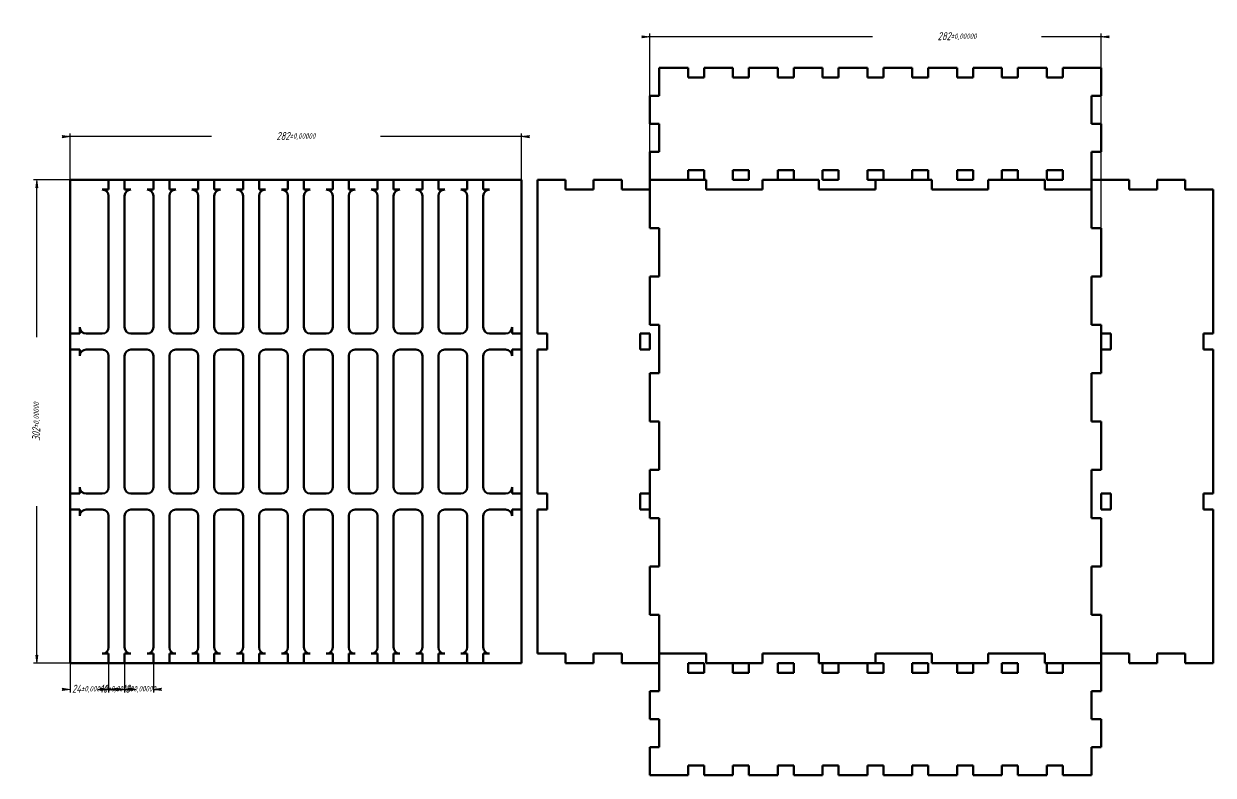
# Model space of a CAD drawing. Header units: millimetres. Extents: x -30 to 2296, y -1192 to 399.
# Drawn here: x -30 to 713, y -71 to 399 of the extents above; entities that cross this region are included whole.
import ezdxf

# ---------------------------------------------------------------- set-up
doc = ezdxf.new("R2010")
doc.units = ezdxf.units.MM
doc.linetypes.add('K5LT_BASIC', pattern=[0])
doc.linetypes.add('K5LT_THIN', pattern=[0])
doc.styles.add('KDIMTEXTSTYLE', font='GOST_AU.SHX', dxfattribs={"width": 0.96, "oblique": 15, "height": 5})
doc.dimstyles.new('KDIMSTYLE (1.00)', dxfattribs={"dimtxt": 5, "dimasz": 1, "dimexe": 2, "dimexo": 0, "dimgap": 1, "dimtad": 1, "dimtxsty": 'KDIMTEXTSTYLE', "dimsah": 1, "dimcen": 0, "dimdle": 1, "dimadec": 0, "dimazin": 0, "dimtfac": 0.667, "dimtmove": 0, "dimatfit": 3, "dimfxl": 1, "dimtvp": 1, "dimtolj": 1, "dimtzin": 0, "dimarcsym": 0})

# ---------------------------------------------------------------- blocks, each defined once
blk = doc.blocks.new('U0')
at = {"color": 143, "linetype": 'K5LT_BASIC', "lineweight": 60, "true_color": 0x33acca}
for p, q in [((-1, 301), (281, 301)), ((-1, -1), (-1, 301)), ((281, 301), (281, -1)), ((281, -1), (-1, -1))]:
    blk.add_line(p, q, dxfattribs=at)
blk = doc.blocks.new('KDIMARROW_01')
blk.add_hatch(color=0).paths.add_polyline_path([(-5, -0.66), (0, 0), (-5, 0.66), (-4.5, 0)])
at = {"color": 0, "linetype": 'K5LT_THIN', "lineweight": 18}
for p, q in [((-4.5, 0), (-5, 0.66)), ((-5, 0.66), (0, 0)), ((0, 0), (-5, -0.66)), ((-5, -0.66), (-4.5, 0)), ((0, 0), (-1, 0))]:
    blk.add_line(p, q, dxfattribs=at)
blk = doc.blocks.new('KDIMARROW_02')
blk.add_hatch(color=0).paths.add_polyline_path([(4.5, 0), (5, 0.66), (0, 0), (5, -0.66)])
at = {"color": 0, "linetype": 'K5LT_THIN', "lineweight": 18}
for p, q in [((0, 0), (-1, 0)), ((5, 0.66), (0, 0)), ((0, 0), (5, -0.66)), ((0, 0), (7, 0)), ((4.5, 0), (5, 0.66)), ((5, -0.66), (4.5, 0))]:
    blk.add_line(p, q, dxfattribs=at)

msp = doc.modelspace()

# ---------------------------------------------------------------- linework, layer by layer
at = {"color": 143, "linetype": 'K5LT_BASIC', "lineweight": 60, "true_color": 0x33acca}
for p, q in [((367, 371), (385.034, 371)), ((367, 371), (367, 353.5)), ((385, 365), (385.034, 371)), ((385, 365), (395, 365)), ((395, 371), (413, 371)), ((395, 365), (395, 371)), ((413, 365), (413, 371)), ((413, 365), (423, 365)), ((423, 371), (441, 371)), ((423, 365), (423, 371)), ((441, 365), (441, 371)), ((441, 365), (451, 365)), ((451, 371), (469.034, 371)), ((451, 365), (451, 371)), ((469, 365), (469.034, 371)), ((479, 365), (469, 365)), ((479, 371), (497, 371)), ((479, 365), (479, 371)), ((497, 365), (497, 371)), ((497, 365), (507, 365)), ((507, 371), (525.034, 371)), ((507, 365), (507, 371)), ((525, 365), (525.034, 371)), ((525, 365), (535, 365)), ((535, 371), (553, 371)), ((535, 365), (535, 371)), ((553, 365), (553, 371)), ((553, 365), (563, 365)), ((563, 371), (581.034, 371)), ((563, 365), (563, 371)), ((581, 365), (581.034, 371)), ((581, 365), (591, 365)), ((591, 371), (609, 371)), ((591, 365), (591, 371)), ((609, 365), (609, 371)), ((609, 365), (619, 365)), ((619, 371), (643, 371)), ((619, 365), (619, 371)), ((643, 371), (643, 353.5)), ((361, 353.5), (367, 353.5)), ((361, 336), (361, 353.5)), ((637, 336), (637, 353.5)), ((637, 353.5), (643, 353.5)), ((367, 336), (361, 336)), ((367, 336), (367, 318.5)), ((643, 336), (637, 336)), ((643, 336), (643, 318.5)), ((361, 301), (361, 318.5)), ((367, 318.5), (361, 318.5)), ((643, 318.5), (637, 318.5)), ((637, 318.5), (637, 301)), ((385, 301), (385, 307)), ((385, 307), (395, 307)), ((395, 307), (395, 301)), ((413, 301), (413, 307)), ((413, 307), (423, 307)), ((423, 307), (423, 301)), ((441, 301), (441, 307)), ((441, 307), (451, 307)), ((451, 307), (451, 301)), ((469, 301), (469, 307)), ((469, 307), (479, 307)), ((479, 307), (479, 301)), ((497, 301), (497, 307)), ((497, 307), (507, 307)), ((507, 307), (507, 301)), ((525, 301), (525, 307)), ((525, 307), (535, 307)), ((535, 307), (535, 301)), ((553, 301), (553, 307)), ((553, 307), (563, 307)), ((563, 307), (563, 301)), ((581, 301), (581, 307)), ((581, 307), (591, 307)), ((591, 307), (591, 301)), ((609, 301), (609, 307)), ((609, 307), (619, 307)), ((619, 307), (619, 301)), ((23, 295), (23.034, 301)), ((33, 295), (33, 301)), ((51, 295), (51, 301)), ((61, 295), (61, 301)), ((79, 295), (79, 301)), ((89, 295), (89, 301)), ((107, 295), (107.034, 301)), ((117, 295), (117, 301)), ((135, 295), (135, 301)), ((145, 295), (145, 301)), ((163, 295), (163.034, 301)), ((173, 295), (173, 301)), ((191, 295), (191, 301)), ((201, 295), (201, 301)), ((219, 295), (219.034, 301)), ((229, 295), (229, 301)), ((247, 295), (247, 301)), ((257, 295), (257, 301)), ((291, 301), (291, 205)), ((291, 301), (308.5, 301)), ((308.5, 301), (308.5, 295)), ((326, 295), (326, 301)), ((326, 301), (343.5, 301)), ((343.5, 301), (343.5, 295)), ((385, 301), (361, 301)), ((385, 301), (395, 301)), ((396.25, 301), (395, 301)), ((396.25, 301), (396.25, 295)), ((423, 301), (413, 301)), ((431.5, 301), (431.5, 295)), ((441, 301), (431.5, 301)), ((441, 301), (451, 301)), ((466.75, 301), (451, 301)), ((466.75, 301), (466.75, 295)), ((469, 301), (479, 301)), ((502, 301), (497, 301)), ((502, 301), (502, 295)), ((502, 301), (507, 301)), ((525, 301), (507, 301)), ((525, 301), (535, 301)), ((537.25, 301), (535, 301)), ((537.25, 301), (537.25, 295)), ((563, 301), (553, 301)), ((572.5, 301), (572.5, 295)), ((581, 301), (572.5, 301)), ((581, 301), (591, 301)), ((607.75, 301), (591, 301)), ((607.75, 295), (607.75, 301)), ((619, 301), (609, 301)), ((637, 301), (637, 270.8)), ((660.5, 301), (637, 301)), ((660.5, 301), (660.5, 295)), ((695.5, 301), (678, 301)), ((678, 301), (678, 295)), ((695.5, 301), (695.5, 295)), ((326, 295), (308.5, 295)), ((361, 295), (343.5, 295)), ((396.25, 295), (431.5, 295)), ((466.75, 295), (502, 295)), ((537.25, 295), (572.5, 295)), ((607.75, 295), (637, 295)), ((678, 295), (660.5, 295)), ((713, 295), (695.5, 295)), ((713, 295), (713, 205)), ((361, 270.8), (367, 270.8)), ((367, 240.6), (367, 270.8)), ((637, 270.8), (643, 270.8)), ((367, 240.6), (361, 240.6)), ((643, 240.6), (637, 240.6)), ((637, 240.6), (637, 210.4)), ((367, 210.4), (361, 210.4)), ((367, 180.2), (367, 210.4)), ((643, 210.4), (637, 210.4)), ((5, 205), (-1, 205)), ((281, 205), (275, 205)), ((281, 205), (275, 205)), ((291, 205), (297, 205)), ((297, 205), (297, 195)), ((355, 205), (361, 205)), ((355, 195), (355, 205)), ((361, 205), (361, 195)), ((643, 205), (649, 205)), ((643, 205), (643, 195)), ((649, 205), (649, 195)), ((713, 205), (707, 205)), ((707, 205), (707, 195)), ((5, 195), (-1, 195)), ((281, 195), (275, 195)), ((281, 195), (275, 195)), ((297, 195), (291, 195)), ((291, 195), (291, 105)), ((361, 195), (355, 195)), ((649, 195), (643, 195)), ((707, 195), (713, 195)), ((713, 195), (713, 105)), ((361, 180.2), (367, 180.2)), ((643, 180.2), (637, 180.2)), ((637, 180.2), (637, 150)), ((367, 150), (361, 150)), ((367, 119.8), (367, 150)), ((637, 150), (643, 150)), ((367, 119.8), (361, 119.8)), ((643, 119.8), (637, 119.8)), ((637, 119.8), (637, 89.6)), ((5, 105), (-1, 105)), ((281, 105), (275, 105)), ((297, 105), (291, 105)), ((297, 105), (297, 95)), ((355, 95), (355, 105)), ((355, 105), (361, 105)), ((361, 105), (361, 95)), ((643, 95), (643, 105)), ((643, 105), (649, 105)), ((649, 105), (649, 95)), ((713, 105), (707, 105)), ((707, 105), (707, 95)), ((5, 95), (-1, 95)), ((281, 95), (275, 95)), ((291, 95), (297, 95)), ((291, 95), (291, 5)), ((361, 95), (355, 95)), ((367, 89.6), (361, 89.6)), ((367, 59.4), (367, 89.6)), ((637, 89.6), (643, 89.6)), ((649, 95), (643, 95)), ((713, 95), (707, 95)), ((713, 95), (713, -1)), ((367, 59.4), (361, 59.4)), ((643, 59.4), (637, 59.4)), ((637, 59.4), (637, 29.2)), ((367, 29.2), (361, 29.2)), ((367, -1), (367, 29.2)), ((637, 29.2), (643, 29.2)), ((19, 5), (23.034, 5)), ((23, -1), (23.034, 5)), ((33, -1), (33, 5)), ((51, -1), (51, 5)), ((61, -1), (61, 5)), ((79, -1), (79, 5)), ((89, -1), (89, 5)), ((103, 5), (107.034, 5)), ((107, -1), (107.034, 5)), ((117, -1), (117, 5)), ((135, -1), (135, 5)), ((145, -1), (145, 5)), ((163, -1), (163, 5)), ((163, -1), (163, 5)), ((173, -1), (173, 5)), ((173, -1), (173, 5)), ((191, -1), (191, 5)), ((191, -1), (191, 5)), ((201, -1), (201, 5)), ((201, -1), (201, 5)), ((215, 5), (219.034, 5)), ((219, -1), (219.034, 5)), ((219, -1), (219.034, 5)), ((229, -1), (229, 5)), ((229, -1), (229, 5)), ((247, -1), (247, 5)), ((247, -1), (247, 5)), ((257, -1), (257, 5)), ((257, -1), (257, 5)), ((291, 5), (308.5, 5)), ((308.5, 5), (308.5, -1)), ((326, -1), (326, 5)), ((326, 5), (343.5, 5)), ((343.5, 5), (343.5, -1)), ((367, 5), (396.25, 5)), ((396.25, 5), (396.25, -1)), ((466.75, 5), (431.5, 5)), ((431.5, -1), (431.5, 5)), ((466.75, -1), (466.75, 5)), ((537.25, 5), (502, 5)), ((502, -1), (502, 5)), ((537.25, -1), (537.25, 5)), ((607.75, 5), (572.5, 5)), ((572.5, -1), (572.5, 5)), ((607.75, -1), (607.75, 5)), ((660.5, 5), (643, 5)), ((660.5, -1), (660.5, 5)), ((678, -1), (678, 5)), ((678, 5), (695.5, 5)), ((695.5, 5), (695.5, -1)), ((308.5, -1), (326, -1)), ((343.5, -1), (367, -1)), ((367, -1), (367, -18.5)), ((385, -1), (385, -7)), ((395, -1), (385, -1)), ((385, -7), (395, -7)), ((395, -7), (395, -1)), ((413, -1), (396.25, -1)), ((413, -1), (413, -7)), ((413, -1), (423, -1)), ((413, -7), (423, -7)), ((423, -7), (423, -1)), ((431.5, -1), (423, -1)), ((441, -1), (441, -7)), ((451, -1), (441, -1)), ((441, -7), (451, -7)), ((451, -7), (451, -1)), ((469, -1), (466.75, -1)), ((469, -1), (469, -7)), ((469, -1), (479, -1)), ((469, -7), (479, -7)), ((479, -7), (479, -1)), ((497, -1), (479, -1)), ((497, -1), (497, -7)), ((497, -1), (502, -1)), ((497, -7), (507, -7)), ((507, -1), (502, -1)), ((507, -7), (507, -1)), ((525, -1), (525, -7)), ((535, -1), (525, -1)), ((525, -7), (535, -7)), ((535, -7), (535, -1)), ((553, -1), (537.25, -1)), ((553, -1), (553, -7)), ((553, -1), (563, -1)), ((553, -7), (563, -7)), ((563, -7), (563, -1)), ((572.5, -1), (563, -1)), ((581, -1), (581, -7)), ((591, -1), (581, -1)), ((581, -7), (591, -7)), ((591, -7), (591, -1)), ((609, -1), (607.75, -1)), ((609, -1), (609, -7)), ((609, -1), (619, -1)), ((609, -7), (619, -7)), ((643, -1), (619, -1)), ((619, -1), (619, -7)), ((643, -1), (643, -18.5)), ((678, -1), (660.5, -1)), ((713, -1), (695.5, -1)), ((367, -18.5), (361, -18.5)), ((361, -36), (361, -18.5)), ((637, -18.5), (637, -36)), ((637, -18.5), (643, -18.5)), ((367, -36), (361, -36)), ((367, -36), (367, -53.5)), ((643, -36), (637, -36)), ((643, -36), (643, -53.5)), ((361, -71), (361, -53.5)), ((367, -53.5), (361, -53.5)), ((637, -71), (637, -53.5)), ((637, -53.5), (643, -53.5)), ((395, -65), (385, -65)), ((385, -71), (385, -65)), ((395, -71), (395, -65)), ((413, -71), (413, -65)), ((423, -65), (413, -65)), ((423, -71), (423, -65)), ((441, -71), (441, -65)), ((451, -65), (441, -65)), ((451, -71), (451, -65)), ((469, -71), (469.034, -65)), ((479, -65), (469.034, -65)), ((479, -71), (479, -65)), ((497, -71), (497, -65)), ((507, -65), (497, -65)), ((507, -71), (507, -65)), ((525, -71), (525.034, -65)), ((535, -65), (525.034, -65)), ((535, -71), (535, -65)), ((553, -71), (553, -65)), ((563, -65), (553, -65)), ((563, -71), (563, -65)), ((581, -71), (581.034, -65)), ((591, -65), (581.034, -65)), ((591, -71), (591, -65)), ((609, -71), (609, -65)), ((619, -65), (609, -65)), ((619, -71), (619, -65)), ((385, -71), (361, -71)), ((413, -71), (395, -71)), ((441, -71), (423, -71)), ((469, -71), (451, -71)), ((497, -71), (479, -71)), ((525, -71), (507, -71)), ((553, -71), (535, -71)), ((581, -71), (563, -71)), ((609, -71), (591, -71)), ((637, -71), (619, -71))]:
    msp.add_line(p, q, dxfattribs=at)
for points in [[(361, 270.8), (361, 301)], [(23, 295), (19, 295)], [(23, 209), (23, 291)], [(37, 295), (33, 295)], [(33, 291), (33, 209)], [(51, 295), (47, 295)], [(51, 209), (51, 291)], [(65, 295), (61, 295)], [(61, 291), (61, 209)], [(79, 295), (75, 295)], [(79, 209), (79, 291)], [(93, 295), (89, 295)], [(89, 291), (89, 209)], [(107, 295), (103, 295)], [(107, 209), (107, 291)], [(121, 295), (117, 295)], [(117, 291), (117, 209)], [(135, 295), (131, 295)], [(135, 209), (135, 291)], [(149, 295), (145, 295)], [(145, 291), (145, 209)], [(163, 295), (159, 295)], [(163, 209), (163, 291)], [(177, 295), (173, 295)], [(173, 291), (173, 209)], [(191, 295), (187, 295)], [(191, 209), (191, 291)], [(205, 295), (201, 295)], [(201, 291), (201, 209)], [(219, 295), (215, 295)], [(219, 209), (219, 291)], [(233, 295), (229, 295)], [(229, 291), (229, 209)], [(247, 295), (243, 295)], [(247, 209), (247, 291)], [(261, 295), (257, 295)], [(257, 291), (257, 209)], [(643, 270.8), (643, 240.6)], [(361, 210.4), (361, 240.6)], [(5, 209), (5, 205)], [(275, 205), (275, 209)], [(643, 210.4), (643, 205)], [(9, 205), (19, 205)], [(37, 205), (47, 205)], [(65, 205), (75, 205)], [(93, 205), (103, 205)], [(121, 205), (131, 205)], [(149, 205), (159, 205)], [(177, 205), (187, 205)], [(205, 205), (215, 205)], [(233, 205), (243, 205)], [(261, 205), (271, 205)], [(5, 195), (5, 191)], [(19, 195), (9, 195)], [(47, 195), (37, 195)], [(75, 195), (65, 195)], [(103, 195), (93, 195)], [(131, 195), (121, 195)], [(159, 195), (149, 195)], [(187, 195), (177, 195)], [(215, 195), (205, 195)], [(243, 195), (233, 195)], [(271, 195), (261, 195)], [(275, 191), (275, 195)], [(643, 195), (643, 180.2)], [(23, 109), (23, 191)], [(33, 191), (33, 109)], [(51, 109), (51, 191)], [(61, 191), (61, 109)], [(79, 109), (79, 191)], [(89, 191), (89, 109)], [(107, 109), (107, 191)], [(117, 191), (117, 109)], [(135, 109), (135, 191)], [(145, 191), (145, 109)], [(163, 109), (163, 191)], [(173, 191), (173, 109)], [(191, 109), (191, 191)], [(201, 191), (201, 109)], [(219, 109), (219, 191)], [(229, 191), (229, 109)], [(247, 109), (247, 191)], [(257, 191), (257, 109)], [(361, 150), (361, 180.2)], [(643, 150), (643, 119.8)], [(361, 105), (361, 119.8)], [(5, 109), (5, 105)], [(9, 105), (19, 105)], [(37, 105), (47, 105)], [(65, 105), (75, 105)], [(93, 105), (103, 105)], [(121, 105), (131, 105)], [(149, 105), (159, 105)], [(177, 105), (187, 105)], [(205, 105), (215, 105)], [(233, 105), (243, 105)], [(261, 105), (271, 105)], [(275, 105), (275, 109)], [(5, 95), (5, 91)], [(19, 95), (9, 95)], [(23, 9), (23, 91)], [(33, 91), (33, 9)], [(47, 95), (37, 95)], [(51, 9), (51, 91)], [(61, 91), (61, 9)], [(75, 95), (65, 95)], [(79, 9), (79, 91)], [(89, 91), (89, 9)], [(103, 95), (93, 95)], [(107, 9), (107, 91)], [(117, 91), (117, 9)], [(131, 95), (121, 95)], [(135, 9), (135, 91)], [(145, 91), (145, 9)], [(159, 95), (149, 95)], [(163, 9), (163, 91)], [(173, 91), (173, 9)], [(187, 95), (177, 95)], [(191, 9), (191, 91)], [(201, 91), (201, 9)], [(215, 95), (205, 95)], [(219, 9), (219, 91)], [(229, 91), (229, 9)], [(243, 95), (233, 95)], [(247, 9), (247, 91)], [(257, 91), (257, 9)], [(271, 95), (261, 95)], [(275, 91), (275, 95)], [(361, 89.6), (361, 95)], [(643, 89.6), (643, 59.4)], [(361, 29.2), (361, 59.4)], [(643, 29.2), (643, -1)], [(33, 5), (37, 5)], [(47, 5), (51, 5)], [(61, 5), (65, 5)], [(75, 5), (79, 5)], [(89, 5), (93, 5)], [(117, 5), (121, 5)], [(131, 5), (135, 5)], [(145, 5), (149, 5)], [(159, 5), (163, 5)], [(173, 5), (177, 5)], [(187, 5), (191, 5)], [(201, 5), (205, 5)], [(229, 5), (233, 5)], [(243, 5), (247, 5)], [(257, 5), (261, 5)]]:
    msp.add_lwpolyline(points, dxfattribs=at)
for centre, start, end in [((19, 291), 0, 90), ((37, 291), 90, 180), ((47, 291), 0, 90), ((65, 291), 90, 180), ((75, 291), 0, 90), ((93, 291), 90, 180), ((103, 291), 0, 90), ((121, 291), 90, 180), ((131, 291), 0, 90), ((149, 291), 90, 180), ((159, 291), 0, 90), ((177, 291), 90, 180), ((187, 291), 0, 90), ((205, 291), 90, 180), ((215, 291), 0, 90), ((233, 291), 90, 180), ((233, 291), 90, 180), ((243, 291), 0, 90), ((243, 291), 0, 90), ((261, 291), 90, 180), ((9, 209), 180, 270), ((19, 209), 270, 0), ((37, 209), 180, 270), ((47, 209), 270, 0), ((65, 209), 180, 270), ((75, 209), 270, 0), ((93, 209), 180, 270), ((103, 209), 270, 0), ((121, 209), 180, 270), ((131, 209), 270, 0), ((149, 209), 180, 270), ((159, 209), 270, 0), ((177, 209), 180, 270), ((187, 209), 270, 0), ((205, 209), 180, 270), ((215, 209), 270, 0), ((233, 209), 180, 270), ((233, 209), 180, 270), ((243, 209), 270, 0), ((243, 209), 270, 0), ((261, 209), 180, 270), ((271, 209), 270, 0), ((9, 191), 90, 180), ((19, 191), 0, 90), ((37, 191), 90, 180), ((47, 191), 0, 90), ((65, 191), 90, 180), ((75, 191), 0, 90), ((93, 191), 90, 180), ((103, 191), 0, 90), ((121, 191), 90, 180), ((131, 191), 0, 90), ((149, 191), 90, 180), ((159, 191), 0, 90), ((177, 191), 90, 180), ((187, 191), 0, 90), ((205, 191), 90, 180), ((215, 191), 0, 90), ((233, 191), 90, 180), ((243, 191), 0, 90), ((261, 191), 90, 180), ((271, 191), 0, 90), ((9, 109), 180, 270), ((19, 109), 270, 0), ((37, 109), 180, 270), ((47, 109), 270, 0), ((65, 109), 180, 270), ((75, 109), 270, 0), ((93, 109), 180, 270), ((103, 109), 270, 0), ((121, 109), 180, 270), ((131, 109), 270, 0), ((149, 109), 180, 270), ((159, 109), 270, 0), ((177, 109), 180, 270), ((187, 109), 270, 0), ((205, 109), 180, 270), ((215, 109), 270, 0), ((233, 109), 180, 270), ((243, 109), 270, 0), ((261, 109), 180, 270), ((271, 109), 270, 0), ((9, 91), 90, 180), ((19, 91), 0, 90), ((37, 91), 90, 180), ((47, 91), 0, 90), ((65, 91), 90, 180), ((75, 91), 0, 90), ((93, 91), 90, 180), ((103, 91), 0, 90), ((121, 91), 90, 180), ((131, 91), 0, 90), ((149, 91), 90, 180), ((159, 91), 0, 90), ((177, 91), 90, 180), ((187, 91), 0, 90), ((205, 91), 90, 180), ((215, 91), 0, 90), ((233, 91), 90, 180), ((243, 91), 0, 90), ((261, 91), 90, 180), ((271, 91), 0, 90), ((19, 9), 270, 0), ((37, 9), 180, 270), ((47, 9), 270, 0), ((65, 9), 180, 270), ((75, 9), 270, 0), ((93, 9), 180, 270), ((103, 9), 270, 0), ((121, 9), 180, 270), ((131, 9), 270, 0), ((149, 9), 180, 270), ((159, 9), 270, 0), ((177, 9), 180, 270), ((187, 9), 270, 0), ((205, 9), 180, 270), ((215, 9), 270, 0), ((233, 9), 180, 270), ((243, 9), 270, 0), ((261, 9), 180, 270)]:
    msp.add_arc(centre, 4, start, end, dxfattribs=at)

# ---------------------------------------------------------------- block references
msp.add_blockref('U0', (0, 0))

# ---------------------------------------------------------------- dimensions: what is measured, and where the dimension line sits
at = {"color": 7, "true_color": 0xffffff}
for base, p1, p2, location, override in [((361, 390.441), (643, 270.8), (361, 301), (553, 390.441), {"dimexo": 0, "dimpost": '\\H5.0;\\W0.965;\\Q15;<>', "dimblk1": 'KDIMARROW_01', "dimblk2": 'KDIMARROW_01', "dimse1": 0, "dimse2": 0, "dimclrt": 7, "dimtol": 1, "dimtp": 0, "dimtm": 0, "dimtdec": 5, "dimtolj": 1}), ((-1, 328.046), (281, 301), (-1, 301), (140, 328.046), {"dimexo": 0, "dimpost": '\\H5.0;\\W0.965;\\Q15;<>', "dimblk1": 'KDIMARROW_01', "dimblk2": 'KDIMARROW_01', "dimse1": 0, "dimse2": 0, "dimclrt": 7, "dimtol": 1, "dimtp": 0, "dimtm": 0, "dimtdec": 5, "dimtolj": 1}), ((-1, -17.346), (23, -1), (-1, -1), (11, -17.346), {"dimexo": 0, "dimpost": '\\H5.0;\\W0.965;\\Q15;<>', "dimblk1": 'KDIMARROW_01', "dimblk2": 'KDIMARROW_01', "dimse1": 0, "dimse2": 0, "dimclrt": 7, "dimtol": 1, "dimtp": 0, "dimtm": 0, "dimtdec": 5, "dimtolj": 1}), ((33, -17.346), (23, -1), (33, -1), (28, -17.346), {"dimexo": 0, "dimpost": '\\H5.0;\\W0.965;\\Q15;<>', "dimblk1": 'KDIMARROW_02', "dimblk2": 'KDIMARROW_02', "dimse1": 0, "dimse2": 0, "dimclrt": 7, "dimtol": 1, "dimtp": 0, "dimtm": 0, "dimtdec": 5, "dimtolj": 1}), ((33, -17.346), (51, -1), (33, -1), (42, -17.346), {"dimexo": 0, "dimpost": '\\H5.0;\\W0.965;\\Q15;<>', "dimblk1": 'KDIMARROW_01', "dimblk2": 'KDIMARROW_01', "dimse1": 0, "dimse2": 0, "dimclrt": 7, "dimtol": 1, "dimtp": 0, "dimtm": 0, "dimtdec": 5, "dimtolj": 1})]:
    msp.add_linear_dim(base=base, p1=p1, p2=p2, location=location, dimstyle='KDIMSTYLE (1.00)', override=override, dxfattribs=at).render()
msp.add_linear_dim(base=(-21.83, 301), p1=(-1, -1), p2=(-1, 301), angle=90, location=(-21.83, 150), dimstyle='KDIMSTYLE (1.00)', override={"dimexo": 0, "dimpost": '\\H5.0;\\W0.965;\\Q15;<>', "dimblk1": 'KDIMARROW_01', "dimblk2": 'KDIMARROW_01', "dimse1": 0, "dimse2": 0, "dimclrt": 7, "dimtol": 1, "dimtp": 0, "dimtm": 0, "dimtdec": 5, "dimtolj": 1}, dxfattribs=at).render()

doc.saveas('drawing.dxf')
